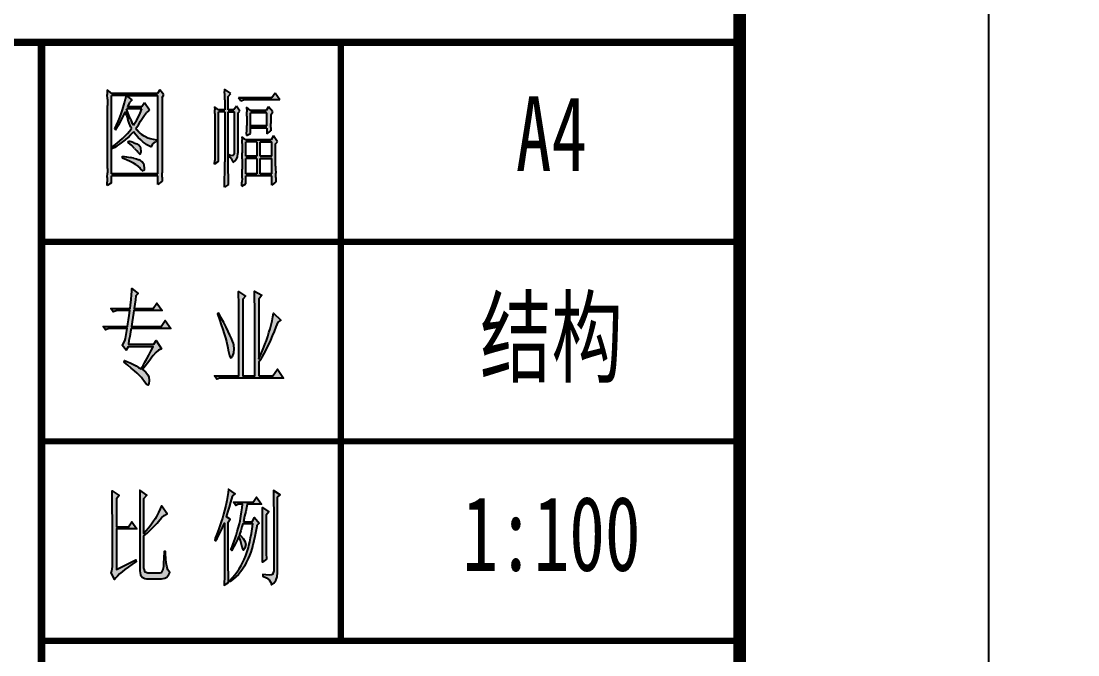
# Model space of a CAD drawing. Header units: inches. Extents: x 6 to 109360, y -14990 to 740552.
# Drawn here: x 23993 to 26113, y 28280 to 29551 of the extents above; entities that cross this region are included whole.
import ezdxf

# ---------------------------------------------------------------- set-up
doc = ezdxf.new("R2010")
doc.units = ezdxf.units.IN
doc.header["$MEASUREMENT"] = 0
doc.layers.add('1', color=7, linetype='Continuous')
doc.layers.add('GT_1', color=7, linetype='Continuous')
doc.styles.get("Standard").update_dxf_attribs({"font": 'txt', "bigfont": 'gbcbig.shx'})
doc.styles.add('宋体', font='', dxfattribs={"width": 0.7})
doc.styles.get('宋体').set_extended_font_data('SimSun')
doc.dimstyles.new('Standard-yuanban', dxfattribs={"dimtxt": 800, "dimasz": 0.18, "dimexe": 0.18, "dimexo": 0.0625, "dimgap": 0.09, "dimtad": 0, "dimtih": 1, "dimtoh": 1, "dimdec": 4, "dimlfac": 0.02, "dimzin": 0, "dimdsep": 46, "dimtxsty": 'Standard', "dimcen": 0.09, "dimadec": 0, "dimazin": 0, "dimtfac": 1, "dimtdec": 4, "dimtofl": 0, "dimtmove": 0, "dimatfit": 3, "dimfxl": 1, "dimtolj": 1, "dimtzin": 0, "dimarcsym": 0})

# ---------------------------------------------------------------- blocks, each defined once
blk = doc.blocks.new('图签')
at = {"layer": '1'}
h = blk.add_hatch(color=7, dxfattribs=at)
h.paths.add_polyline_path([(-23.168, 29.795), (-23.098, 29.895), (-23.261, 30.095), (-23.355, 29.945), (-25.184, 29.945), (-25.37, 30.095), (-25.365, 29.904), (-25.361, 29.723), (-25.359, 29.554), (-25.359, 29.462), (-25.359, 26.946), (-25.36, 26.765), (-25.362, 26.586), (-25.366, 26.409), (-25.37, 26.262), (-25.196, 26.362), (-25.196, 26.646), (-23.331, 26.646), (-23.331, 26.295), (-23.157, 26.429), (-23.162, 26.593), (-23.166, 26.768), (-23.168, 26.955), (-23.168, 27.029)])
h.paths.add_polyline_path([(-25.196, 29.862), (-24.613, 29.862), (-23.331, 29.862), (-23.331, 26.729), (-25.196, 26.729), (-25.196, 27.729)], flags=16)
h.paths.add_polyline_path([(-25.094, 27.867), (-24.972, 27.959), (-24.857, 28.052), (-24.749, 28.148), (-24.649, 28.245), (-24.556, 28.343), (-24.471, 28.444), (-24.391, 28.545), (-24.417, 28.6), (-24.484, 28.76), (-24.544, 28.918), (-24.594, 29.074), (-24.637, 29.229), (-24.652, 29.191), (-24.722, 29.037), (-24.794, 28.891), (-24.871, 28.752), (-24.95, 28.62), (-25.033, 28.495), (-25.068, 28.528), (-25.066, 28.531), (-24.995, 28.678), (-24.927, 28.829), (-24.864, 28.982), (-24.806, 29.137), (-24.753, 29.295), (-24.724, 29.385), (-24.667, 29.578), (-24.63, 29.737), (-24.615, 29.852), (-24.576, 29.852), (-24.369, 29.696), (-24.462, 29.595), (-24.486, 29.557), (-24.554, 29.412), (-23.973, 29.412), (-23.867, 29.579), (-23.669, 29.278), (-23.708, 29.26), (-23.809, 29.176), (-23.902, 29.045), (-23.954, 28.958), (-24.03, 28.835), (-24.118, 28.697), (-24.217, 28.545), (-24.173, 28.487), (-24.087, 28.391), (-23.99, 28.307), (-23.886, 28.238), (-23.773, 28.182), (-23.65, 28.14), (-23.519, 28.111), (-23.378, 28.096), (-23.378, 28.029), (-23.424, 28.01), (-23.536, 27.927), (-23.588, 27.812), (-23.692, 27.858), (-23.808, 27.923), (-23.918, 27.998), (-24.023, 28.085), (-24.124, 28.183), (-24.219, 28.291), (-24.31, 28.412), (-24.328, 28.392), (-24.426, 28.287), (-24.528, 28.188), (-24.632, 28.095), (-24.739, 28.008), (-24.85, 27.929), (-24.962, 27.856), (-25.078, 27.789), (-25.186, 27.734), (-25.186, 27.803)], flags=0)
h.paths.add_polyline_path([(-24.52, 27.979), (-24.508, 28.045), (-24.438, 28.025), (-24.295, 27.976), (-24.183, 27.928), (-24.1, 27.879), (-24.02, 27.774), (-24.007, 27.612), (-24.044, 27.505), (-24.123, 27.579), (-24.183, 27.655), (-24.271, 27.749), (-24.383, 27.858)], flags=0)
h.paths.add_polyline_path([(-24.753, 27.429), (-24.595, 27.408), (-24.442, 27.382), (-24.309, 27.355), (-24.197, 27.326), (-24.104, 27.295), (-24.03, 27.262), (-23.966, 27.21), (-23.887, 27.091), (-23.867, 26.946), (-23.874, 26.889), (-23.927, 26.834), (-24.03, 26.928), (-24.051, 26.953), (-24.119, 27.016), (-24.207, 27.082), (-24.314, 27.15), (-24.441, 27.219), (-24.587, 27.289), (-24.753, 27.362)], flags=0)
h.paths.add_polyline_path([(-24.31, 28.678), (-24.374, 28.784), (-24.439, 28.916), (-24.503, 29.074), (-24.568, 29.26), (-24.59, 29.329), (-23.973, 29.329), (-24.044, 29.161), (-24.117, 29.008), (-24.191, 28.869), (-24.266, 28.744)], flags=0)
h = blk.add_hatch(color=7, dxfattribs=at)
h.paths.add_polyline_path([(-20.511, 29.828), (-20.407, 29.945), (-20.663, 30.128), (-20.658, 30.023), (-20.654, 29.879), (-20.653, 29.696), (-20.651, 29.472), (-20.651, 29.295), (-20.907, 29.295), (-21.059, 29.412), (-21.055, 29.293), (-21.052, 29.149), (-21.05, 28.983), (-21.048, 28.792), (-21.047, 28.577), (-21.047, 28.362), (-21.047, 28.153), (-21.048, 27.955), (-21.049, 27.768), (-21.051, 27.589), (-21.053, 27.422), (-21.055, 27.264), (-21.059, 27.117), (-20.907, 27.229), (-20.907, 29.212), (-20.651, 29.212), (-20.651, 27.212), (-20.651, 27.07), (-20.653, 26.914), (-20.654, 26.741), (-20.657, 26.553), (-20.66, 26.351), (-20.663, 26.196), (-20.5, 26.295), (-20.504, 26.47), (-20.507, 26.647), (-20.509, 26.825), (-20.511, 27.004), (-20.511, 27.145), (-20.511, 29.212), (-20.266, 29.212), (-20.266, 27.545), (-20.313, 27.462), (-20.419, 27.479), (-20.488, 27.496), (-20.488, 27.429), (-20.377, 27.345), (-20.319, 27.213), (-20.313, 27.179), (-20.205, 27.272), (-20.143, 27.399), (-20.126, 27.558), (-20.126, 29.162), (-20.045, 29.246), (-20.185, 29.445), (-20.29, 29.295), (-20.511, 29.295)])
h.paths.add_polyline_path([(-18.635, 29.962), (-18.763, 29.779), (-20.103, 29.779), (-20.01, 29.645), (-19.894, 29.684), (-19.777, 29.696), (-18.449, 29.696)])
h.paths.add_polyline_path([(-19.614, 29.179), (-18.961, 29.179), (-18.961, 28.646), (-19.614, 28.646), (-19.614, 28.562), (-18.961, 28.562), (-18.961, 28.329), (-18.798, 28.445), (-18.803, 28.58), (-18.807, 28.747), (-18.809, 28.947), (-18.81, 29.096), (-18.728, 29.212), (-18.891, 29.412), (-18.984, 29.262), (-19.614, 29.262), (-19.777, 29.396), (-19.771, 29.214), (-19.767, 29.036), (-19.765, 28.862), (-19.765, 28.845), (-19.766, 28.671), (-19.769, 28.494), (-19.775, 28.314), (-19.777, 28.262), (-19.614, 28.345), (-19.614, 28.562), (-19.614, 28.646)])
h.paths.add_polyline_path([(-18.612, 27.928), (-18.542, 28.012), (-18.693, 28.246), (-18.786, 28.096), (-19.8, 28.096), (-19.963, 28.212), (-19.959, 28.092), (-19.956, 27.944), (-19.953, 27.767), (-19.953, 27.563), (-19.952, 27.329), (-19.952, 27.312), (-19.952, 27.104), (-19.953, 26.909), (-19.954, 26.725), (-19.957, 26.553), (-19.96, 26.391), (-19.963, 26.242), (-19.963, 26.229), (-19.8, 26.329), (-19.8, 26.646), (-18.763, 26.646), (-18.763, 26.279), (-18.6, 26.412), (-18.605, 26.58), (-18.609, 26.756), (-18.611, 26.939), (-18.612, 27.029)])
h.paths.add_polyline_path([(-19.8, 28.012), (-19.369, 28.012), (-19.369, 27.429), (-19.8, 27.429)], flags=16)
h.paths.add_polyline_path([(-19.8, 27.346), (-19.369, 27.346), (-19.369, 26.729), (-19.8, 26.729)], flags=16)
h.paths.add_polyline_path([(-19.229, 28.012), (-18.763, 28.012), (-18.763, 27.429), (-19.229, 27.429)], flags=16)
h.paths.add_polyline_path([(-19.229, 27.346), (-18.763, 27.346), (-18.763, 26.729), (-19.229, 26.729)], flags=16)
h = blk.add_hatch(color=7, dxfattribs=at)
h.paths.add_polyline_path([(-24.461, 20.203), (-24.427, 20.388), (-24.404, 20.526), (-22.815, 20.526), (-23.038, 20.839), (-23.204, 20.606), (-24.39, 20.606), (-24.366, 20.787), (-24.337, 20.962), (-24.314, 21.133), (-24.299, 21.242), (-23.166, 21.242), (-23.375, 21.541), (-23.526, 21.323), (-24.285, 21.323), (-24.261, 21.503), (-24.238, 21.678), (-24.214, 21.84), (-24.124, 21.925), (-24.38, 22.124), (-24.385, 22.015), (-24.394, 21.868), (-24.409, 21.683), (-24.432, 21.46), (-24.451, 21.323), (-25.22, 21.323), (-25.125, 21.19), (-25.011, 21.228), (-24.892, 21.242), (-24.461, 21.242), (-24.484, 21.052), (-24.513, 20.877), (-24.537, 20.711), (-24.556, 20.606), (-25.533, 20.606), (-25.438, 20.474), (-25.324, 20.511), (-25.205, 20.526), (-24.565, 20.526), (-24.603, 20.284), (-24.636, 20.118), (-24.66, 20.023), (-24.741, 19.885), (-24.764, 19.857), (-24.612, 19.658), (-24.532, 19.79), (-23.517, 19.79), (-23.612, 19.615), (-23.702, 19.449), (-23.782, 19.302), (-23.858, 19.169), (-23.925, 19.046), (-23.986, 18.941), (-24.005, 18.908), (-24.105, 18.965), (-24.209, 19.027), (-24.446, 19.141), (-24.579, 19.202), (-24.669, 19.24), (-24.693, 19.174), (-24.537, 19.051), (-24.399, 18.937), (-24.276, 18.832), (-24.167, 18.733), (-24.072, 18.638), (-23.996, 18.553), (-23.934, 18.477), (-23.901, 18.424), (-23.797, 18.273), (-23.721, 18.254), (-23.702, 18.292), (-23.683, 18.458), (-23.692, 18.576), (-23.735, 18.671), (-23.83, 18.78), (-23.948, 18.875), (-23.844, 19.008), (-23.749, 19.136), (-23.659, 19.255), (-23.578, 19.368), (-23.526, 19.439), (-23.422, 19.568), (-23.313, 19.653), (-23.208, 19.7), (-23.19, 19.705), (-23.398, 20.042), (-23.503, 19.89), (-24.518, 19.89), (-24.494, 20.037)])
h.paths.add_polyline_path([(-20.306, 19.928), (-20.339, 20.018), (-20.386, 20.127), (-20.443, 20.255), (-20.514, 20.407), (-20.595, 20.573), (-20.695, 20.763), (-20.804, 20.967), (-20.894, 21.142), (-20.941, 21.109), (-20.861, 20.886), (-20.794, 20.677), (-20.728, 20.488), (-20.676, 20.312), (-20.628, 20.151), (-20.586, 19.999), (-20.524, 19.753), (-20.51, 19.658), (-20.467, 19.444), (-20.42, 19.349), (-20.363, 19.378), (-20.344, 19.406), (-20.291, 19.549), (-20.272, 19.715), (-20.287, 19.857)], flags=17)
h.paths.add_polyline_path([(-19.286, 21.707), (-19.167, 21.858), (-19.461, 22.025), (-19.452, 21.811), (-19.452, 21.626), (-19.447, 21.47), (-19.447, 18.624), (-19.926, 18.624), (-19.926, 21.707), (-19.822, 21.825), (-20.102, 22.006), (-20.097, 21.816), (-20.092, 21.636), (-20.088, 21.47), (-20.088, 18.624), (-21.069, 18.624), (-20.974, 18.491), (-20.861, 18.529), (-20.742, 18.538), (-18.295, 18.538), (-18.537, 18.889), (-18.726, 18.624), (-19.286, 18.624), (-19.286, 19.174), (-19.224, 19.269), (-19.158, 19.378), (-19.091, 19.492), (-19.025, 19.62), (-18.959, 19.757), (-18.887, 19.904), (-18.816, 20.061), (-18.745, 20.227), (-18.674, 20.402), (-18.598, 20.592), (-18.527, 20.772), (-18.399, 20.858), (-18.703, 21.142), (-18.726, 20.986), (-18.755, 20.829), (-18.831, 20.516), (-18.878, 20.36), (-18.925, 20.198), (-18.978, 20.037), (-19.039, 19.876), (-19.106, 19.715), (-19.172, 19.549), (-19.286, 19.307)])
h = blk.add_hatch(color=7, dxfattribs=at)
h.paths.add_polyline_path([(-24.769, 10.764), (-24.655, 10.854), (-24.527, 10.954), (-24.38, 11.054), (-24.224, 11.163), (-24.205, 11.172), (-24.214, 11.243), (-24.997, 10.859), (-24.997, 12.491), (-24.181, 12.491), (-24.38, 12.775), (-24.518, 12.576), (-24.997, 12.576), (-24.997, 13.691), (-24.892, 13.824), (-25.172, 14.009), (-25.167, 13.881), (-25.167, 13.734), (-25.163, 13.572), (-25.163, 13.183), (-25.158, 12.956), (-25.158, 10.973), (-25.182, 10.793), (-25.205, 10.741), (-25.068, 10.456), (-25.016, 10.527), (-24.949, 10.598), (-24.869, 10.679)])
h.paths.add_polyline_path([(-22.891, 10.66), (-22.853, 10.741), (-22.933, 10.845), (-22.981, 10.992), (-23.005, 11.12), (-23.019, 11.291), (-23.028, 11.495), (-23.028, 11.575), (-23.085, 11.575), (-23.095, 11.319), (-23.104, 11.12), (-23.114, 10.964), (-23.133, 10.864), (-23.133, 10.859), (-23.204, 10.726), (-23.261, 10.707), (-23.74, 10.707), (-23.849, 10.75), (-23.887, 10.888), (-23.892, 10.907), (-23.892, 12.206), (-23.768, 12.315), (-23.654, 12.424), (-23.55, 12.524), (-23.455, 12.624), (-23.365, 12.723), (-23.308, 12.79), (-23.19, 12.927), (-23.08, 13.027), (-22.986, 13.079), (-22.957, 13.093), (-23.19, 13.406), (-23.237, 13.288), (-23.303, 13.145), (-23.389, 12.989), (-23.446, 12.889), (-23.531, 12.761), (-23.616, 12.638), (-23.711, 12.519), (-23.806, 12.405), (-23.892, 12.306), (-23.892, 13.71), (-23.773, 13.843), (-24.062, 14.042), (-24.062, 13.885), (-24.058, 13.719), (-24.053, 13.539), (-24.053, 10.807), (-24.034, 10.65), (-23.967, 10.546), (-23.863, 10.499), (-23.797, 10.489), (-23.19, 10.489), (-23.061, 10.513), (-22.981, 10.556)])
h.paths.add_polyline_path([(-20.51, 10.883), (-20.51, 12.756), (-20.429, 12.875), (-20.581, 12.975), (-20.552, 13.069), (-20.514, 13.198), (-20.467, 13.359), (-20.41, 13.558), (-20.339, 13.786), (-20.334, 13.809), (-20.239, 13.89), (-20.495, 14.075), (-20.514, 13.942), (-20.543, 13.79), (-20.571, 13.62), (-20.614, 13.43), (-20.661, 13.226), (-20.699, 13.074), (-20.747, 12.922), (-20.794, 12.766), (-20.846, 12.605), (-20.903, 12.443), (-20.965, 12.277), (-21.031, 12.111), (-21.055, 12.04), (-21.022, 12.007), (-20.96, 12.107), (-20.899, 12.225), (-20.823, 12.372), (-20.747, 12.538), (-20.661, 12.723), (-20.661, 10.731), (-20.666, 10.541), (-20.671, 10.323), (-20.671, 10.224), (-20.495, 10.342), (-20.505, 10.532), (-20.505, 10.712)])
h.paths.add_polyline_path([(-19.754, 13.473), (-19.182, 13.473), (-19.376, 13.757), (-19.518, 13.558), (-20.301, 13.558), (-20.206, 13.425), (-20.102, 13.473), (-19.936, 13.473), (-19.95, 13.335), (-19.974, 13.174), (-20.002, 12.998), (-20.04, 12.804), (-20.064, 12.69), (-20.149, 12.377), (-20.197, 12.216), (-20.254, 12.059), (-20.31, 11.893), (-20.372, 11.732), (-20.405, 11.656), (-20.367, 11.623), (-20.282, 11.775), (-20.211, 11.922), (-20.14, 12.064), (-20.088, 12.192), (-20.021, 12.021), (-19.974, 11.865), (-19.95, 11.756), (-19.903, 11.637), (-19.846, 11.708), (-19.808, 11.865), (-19.846, 11.993), (-19.917, 12.102), (-20.021, 12.216), (-20.064, 12.258), (-20.012, 12.405), (-19.964, 12.567), (-19.926, 12.69), (-19.528, 12.69), (-19.556, 12.491), (-19.585, 12.306), (-19.618, 12.13), (-19.651, 11.969), (-19.684, 11.817), (-19.703, 11.741), (-19.755, 11.575), (-19.812, 11.414), (-19.879, 11.262), (-19.945, 11.12), (-19.997, 11.025), (-20.069, 10.892), (-20.154, 10.769), (-20.244, 10.65), (-20.339, 10.537), (-20.453, 10.423), (-20.429, 10.375), (-20.31, 10.465), (-20.206, 10.56), (-20.106, 10.665), (-20.016, 10.764), (-20.007, 10.774), (-19.936, 10.873), (-19.865, 10.992), (-19.789, 11.134), (-19.708, 11.305), (-19.656, 11.424), (-19.608, 11.552), (-19.566, 11.689), (-19.523, 11.841), (-19.48, 12.007), (-19.442, 12.187), (-19.409, 12.377), (-19.371, 12.581), (-19.367, 12.624), (-19.272, 12.723), (-19.461, 12.941), (-19.552, 12.775), (-19.903, 12.775), (-19.855, 12.994), (-19.812, 13.179), (-19.779, 13.335)])
h.paths.add_polyline_path([(-18.992, 13.041), (-18.887, 13.174), (-19.144, 13.34), (-19.139, 13.174), (-19.134, 12.998), (-19.134, 11.628), (-19.139, 11.428), (-19.144, 11.191), (-19.144, 11.158), (-18.982, 11.277), (-18.987, 11.518), (-18.992, 11.718)])
h.paths.add_polyline_path([(-18.537, 13.757), (-18.432, 13.857), (-18.703, 14.023), (-18.698, 13.809), (-18.693, 13.62), (-18.693, 13.449), (-18.688, 13.302), (-18.688, 10.807), (-18.731, 10.66), (-18.783, 10.641), (-18.873, 10.636), (-19.001, 10.646), (-19.12, 10.66), (-19.12, 10.589), (-18.978, 10.527), (-18.869, 10.442), (-18.807, 10.337), (-18.783, 10.243), (-18.679, 10.314), (-18.598, 10.418), (-18.555, 10.56), (-18.537, 10.736)])
at = {"color": 7}
for p, q in [((-25.184, 29.945), (-25.37, 30.095)), ((-25.37, 30.095), (-25.365, 29.904)), ((-23.261, 30.095), (-23.355, 29.945)), ((-23.098, 29.895), (-23.261, 30.095)), ((-20.407, 29.945), (-20.663, 30.128)), ((-20.663, 30.128), (-20.658, 30.023)), ((-25.361, 29.723), (-25.365, 29.904)), ((-25.361, 29.723), (-25.359, 29.554)), ((-25.196, 27.729), (-25.196, 29.862)), ((-24.613, 29.862), (-25.196, 29.862)), ((-23.355, 29.945), (-25.184, 29.945)), ((-23.355, 29.945), (-25.184, 29.945)), ((-25.184, 29.945), (-23.355, 29.945)), ((-25.184, 29.945), (-25.184, 29.945)), ((-24.667, 29.578), (-24.63, 29.737)), ((-24.615, 29.852), (-24.63, 29.737)), ((-24.615, 29.852), (-24.576, 29.852)), ((-24.613, 29.862), (-23.331, 29.862)), ((-24.369, 29.696), (-24.576, 29.852)), ((-24.369, 29.696), (-24.462, 29.595)), ((-23.331, 26.729), (-23.331, 29.862)), ((-23.168, 29.795), (-23.098, 29.895)), ((-23.168, 29.795), (-23.168, 27.029)), ((-20.654, 29.879), (-20.658, 30.023)), ((-20.653, 29.696), (-20.654, 29.879)), ((-20.653, 29.696), (-20.651, 29.472)), ((-20.511, 29.828), (-20.407, 29.945)), ((-20.511, 29.295), (-20.511, 29.828)), ((-20.01, 29.645), (-20.103, 29.779)), ((-18.763, 29.779), (-20.103, 29.779)), ((-18.763, 29.779), (-20.103, 29.779)), ((-20.103, 29.779), (-18.763, 29.779)), ((-20.103, 29.779), (-20.103, 29.779)), ((-19.894, 29.684), (-20.01, 29.645)), ((-19.777, 29.696), (-19.894, 29.684)), ((-18.449, 29.696), (-19.777, 29.696)), ((-18.635, 29.962), (-18.763, 29.779)), ((-18.449, 29.696), (-18.635, 29.962)), ((-25.359, 29.554), (-25.359, 29.462)), ((-25.359, 26.946), (-25.359, 29.462)), ((-24.806, 29.137), (-24.753, 29.295)), ((-24.753, 29.295), (-24.724, 29.385)), ((-24.724, 29.385), (-24.667, 29.578)), ((-23.973, 29.329), (-24.59, 29.329)), ((-24.568, 29.26), (-24.59, 29.329)), ((-24.503, 29.074), (-24.568, 29.26)), ((-24.486, 29.557), (-24.554, 29.412)), ((-23.973, 29.412), (-24.554, 29.412)), ((-23.973, 29.412), (-24.554, 29.412)), ((-24.554, 29.412), (-23.973, 29.412)), ((-24.554, 29.412), (-24.554, 29.412)), ((-24.486, 29.557), (-24.462, 29.595)), ((-24.044, 29.161), (-23.973, 29.329)), ((-23.867, 29.579), (-23.973, 29.412)), ((-23.669, 29.278), (-23.867, 29.579)), ((-23.708, 29.26), (-23.809, 29.176)), ((-23.669, 29.278), (-23.708, 29.26)), ((-21.059, 29.412), (-21.055, 29.293)), ((-20.907, 29.295), (-21.059, 29.412)), ((-21.052, 29.149), (-21.055, 29.293)), ((-20.651, 29.295), (-20.907, 29.295)), ((-20.651, 29.295), (-20.907, 29.295)), ((-20.907, 29.295), (-20.651, 29.295)), ((-20.907, 29.295), (-20.907, 29.295)), ((-20.651, 29.472), (-20.651, 29.295)), ((-20.511, 29.295), (-20.29, 29.295)), ((-20.29, 29.295), (-20.511, 29.295)), ((-20.29, 29.295), (-20.511, 29.295)), ((-20.185, 29.445), (-20.29, 29.295)), ((-20.045, 29.246), (-20.185, 29.445)), ((-19.777, 29.396), (-19.771, 29.214)), ((-19.614, 29.262), (-19.777, 29.396)), ((-18.984, 29.262), (-19.614, 29.262)), ((-18.984, 29.262), (-19.614, 29.262)), ((-19.614, 29.262), (-18.984, 29.262)), ((-19.614, 29.262), (-19.614, 29.262)), ((-18.891, 29.412), (-18.984, 29.262)), ((-18.728, 29.212), (-18.891, 29.412)), ((-24.995, 28.678), (-24.927, 28.829)), ((-24.927, 28.829), (-24.864, 28.982)), ((-24.871, 28.752), (-24.794, 28.891)), ((-24.864, 28.982), (-24.806, 29.137)), ((-24.794, 28.891), (-24.722, 29.037)), ((-24.722, 29.037), (-24.652, 29.191)), ((-24.637, 29.229), (-24.652, 29.191)), ((-24.594, 29.074), (-24.637, 29.229)), ((-24.594, 29.074), (-24.544, 28.918)), ((-24.484, 28.76), (-24.544, 28.918)), ((-24.439, 28.916), (-24.503, 29.074)), ((-24.439, 28.916), (-24.374, 28.784)), ((-24.266, 28.744), (-24.191, 28.869)), ((-24.191, 28.869), (-24.117, 29.008)), ((-24.118, 28.697), (-24.03, 28.835)), ((-24.117, 29.008), (-24.044, 29.161)), ((-24.03, 28.835), (-23.954, 28.958)), ((-23.954, 28.958), (-23.902, 29.045)), ((-23.902, 29.045), (-23.809, 29.176)), ((-21.052, 29.149), (-21.05, 28.983)), ((-21.05, 28.983), (-21.048, 28.792)), ((-20.651, 29.212), (-20.907, 29.212)), ((-20.907, 27.229), (-20.907, 29.212)), ((-20.651, 29.212), (-20.651, 27.212)), ((-20.511, 27.145), (-20.511, 29.212)), ((-20.511, 29.212), (-20.266, 29.212)), ((-20.266, 27.545), (-20.266, 29.212)), ((-20.126, 29.162), (-20.045, 29.246)), ((-20.126, 29.162), (-20.126, 27.562)), ((-19.767, 29.036), (-19.771, 29.214)), ((-19.767, 29.036), (-19.765, 28.862)), ((-19.765, 28.845), (-19.766, 28.671)), ((-19.765, 28.862), (-19.765, 28.845)), ((-18.961, 29.179), (-19.614, 29.179)), ((-19.614, 28.646), (-19.614, 29.179)), ((-18.961, 28.646), (-18.961, 29.179)), ((-18.81, 29.096), (-18.728, 29.212)), ((-18.81, 29.096), (-18.809, 28.947)), ((-18.809, 28.947), (-18.807, 28.747)), ((-25.066, 28.531), (-25.068, 28.528)), ((-25.068, 28.528), (-25.033, 28.495)), ((-25.066, 28.531), (-24.995, 28.678)), ((-25.033, 28.495), (-24.95, 28.62)), ((-24.95, 28.62), (-24.871, 28.752)), ((-24.556, 28.343), (-24.471, 28.444)), ((-24.417, 28.6), (-24.484, 28.76)), ((-24.471, 28.444), (-24.391, 28.545)), ((-24.417, 28.6), (-24.391, 28.545)), ((-24.31, 28.678), (-24.374, 28.784)), ((-24.31, 28.412), (-24.328, 28.392)), ((-24.31, 28.678), (-24.266, 28.744)), ((-24.219, 28.291), (-24.31, 28.412)), ((-24.217, 28.545), (-24.118, 28.697)), ((-24.217, 28.545), (-24.173, 28.487)), ((-24.087, 28.391), (-24.173, 28.487)), ((-21.048, 28.792), (-21.047, 28.577)), ((-21.047, 28.577), (-21.047, 28.362)), ((-19.775, 28.314), (-19.769, 28.494)), ((-19.769, 28.494), (-19.766, 28.671)), ((-19.614, 28.646), (-19.614, 28.562)), ((-19.614, 28.562), (-19.614, 28.646)), ((-18.961, 28.646), (-19.614, 28.646)), ((-18.961, 28.646), (-19.614, 28.646)), ((-19.614, 28.646), (-18.961, 28.646)), ((-19.614, 28.646), (-19.614, 28.646)), ((-18.961, 28.562), (-19.614, 28.562)), ((-19.614, 28.345), (-19.614, 28.562)), ((-18.961, 28.562), (-18.961, 28.329)), ((-18.961, 28.329), (-18.798, 28.445)), ((-18.803, 28.58), (-18.807, 28.747)), ((-18.803, 28.58), (-18.798, 28.445)), ((-24.972, 27.959), (-24.857, 28.052)), ((-24.857, 28.052), (-24.749, 28.148)), ((-24.85, 27.929), (-24.739, 28.008)), ((-24.749, 28.148), (-24.649, 28.245)), ((-24.739, 28.008), (-24.632, 28.095)), ((-24.649, 28.245), (-24.556, 28.343)), ((-24.632, 28.095), (-24.528, 28.188)), ((-24.528, 28.188), (-24.426, 28.287)), ((-24.52, 27.979), (-24.508, 28.045)), ((-24.383, 27.858), (-24.52, 27.979)), ((-24.508, 28.045), (-24.438, 28.025)), ((-24.295, 27.976), (-24.438, 28.025)), ((-24.426, 28.287), (-24.328, 28.392)), ((-24.295, 27.976), (-24.183, 27.928)), ((-24.124, 28.183), (-24.219, 28.291)), ((-24.023, 28.085), (-24.124, 28.183)), ((-24.087, 28.391), (-23.99, 28.307)), ((-23.918, 27.998), (-24.023, 28.085)), ((-23.886, 28.238), (-23.99, 28.307)), ((-23.808, 27.923), (-23.918, 27.998)), ((-23.773, 28.182), (-23.886, 28.238)), ((-23.773, 28.182), (-23.65, 28.14)), ((-23.65, 28.14), (-23.519, 28.111)), ((-23.536, 27.927), (-23.424, 28.01)), ((-23.519, 28.111), (-23.378, 28.096)), ((-23.378, 28.029), (-23.424, 28.01)), ((-23.378, 28.029), (-23.378, 28.096)), ((-21.047, 28.153), (-21.048, 27.955)), ((-21.047, 28.362), (-21.047, 28.153)), ((-19.963, 28.212), (-19.959, 28.092)), ((-19.8, 28.096), (-19.963, 28.212)), ((-19.956, 27.944), (-19.959, 28.092)), ((-18.786, 28.096), (-19.8, 28.096)), ((-18.786, 28.096), (-19.8, 28.096)), ((-19.8, 28.096), (-18.786, 28.096)), ((-19.8, 28.096), (-19.8, 28.096)), ((-19.369, 28.012), (-19.8, 28.012)), ((-19.8, 27.429), (-19.8, 28.012)), ((-19.777, 28.262), (-19.614, 28.345)), ((-19.775, 28.314), (-19.777, 28.262)), ((-19.369, 28.012), (-19.369, 27.429)), ((-19.229, 28.012), (-18.763, 28.012)), ((-19.229, 27.429), (-19.229, 28.012)), ((-18.693, 28.246), (-18.786, 28.096)), ((-18.763, 27.429), (-18.763, 28.012)), ((-18.542, 28.012), (-18.693, 28.246)), ((-18.612, 27.928), (-18.542, 28.012)), ((-25.196, 26.729), (-25.196, 27.729)), ((-25.186, 27.803), (-25.094, 27.867)), ((-25.186, 27.734), (-25.186, 27.803)), ((-25.078, 27.789), (-25.186, 27.734)), ((-25.094, 27.867), (-24.972, 27.959)), ((-25.078, 27.789), (-24.962, 27.856)), ((-24.962, 27.856), (-24.85, 27.929)), ((-24.271, 27.749), (-24.383, 27.858)), ((-24.271, 27.749), (-24.183, 27.655)), ((-24.183, 27.928), (-24.1, 27.879)), ((-24.123, 27.579), (-24.183, 27.655)), ((-24.123, 27.579), (-24.044, 27.505)), ((-24.02, 27.774), (-24.1, 27.879)), ((-24.044, 27.505), (-24.007, 27.612)), ((-24.007, 27.612), (-24.02, 27.774)), ((-23.808, 27.923), (-23.692, 27.858)), ((-23.692, 27.858), (-23.588, 27.812)), ((-23.588, 27.812), (-23.536, 27.927)), ((-21.051, 27.589), (-21.053, 27.422)), ((-21.049, 27.768), (-21.051, 27.589)), ((-21.048, 27.955), (-21.049, 27.768)), ((-20.143, 27.399), (-20.126, 27.558)), ((-20.126, 27.562), (-20.126, 27.558)), ((-19.956, 27.944), (-19.953, 27.767)), ((-19.953, 27.767), (-19.953, 27.563)), ((-19.952, 27.329), (-19.953, 27.563)), ((-18.612, 27.029), (-18.612, 27.928)), ((-24.753, 27.362), (-24.753, 27.429)), ((-24.753, 27.429), (-24.595, 27.408)), ((-24.587, 27.289), (-24.753, 27.362)), ((-24.595, 27.408), (-24.442, 27.382)), ((-24.441, 27.219), (-24.587, 27.289)), ((-24.309, 27.355), (-24.442, 27.382)), ((-24.314, 27.15), (-24.441, 27.219)), ((-24.207, 27.082), (-24.314, 27.15)), ((-24.309, 27.355), (-24.197, 27.326)), ((-24.197, 27.326), (-24.104, 27.295)), ((-24.03, 27.262), (-24.104, 27.295)), ((-23.966, 27.21), (-24.03, 27.262)), ((-23.887, 27.091), (-23.966, 27.21)), ((-21.059, 27.117), (-21.055, 27.264)), ((-20.907, 27.229), (-21.059, 27.117)), ((-21.059, 27.112), (-20.907, 27.229)), ((-20.907, 27.229), (-21.059, 27.117)), ((-21.053, 27.422), (-21.055, 27.264)), ((-20.651, 27.07), (-20.651, 27.212)), ((-20.511, 27.004), (-20.511, 27.145)), ((-20.488, 27.429), (-20.488, 27.496)), ((-20.488, 27.496), (-20.419, 27.479)), ((-20.377, 27.345), (-20.488, 27.429)), ((-20.419, 27.479), (-20.313, 27.462)), ((-20.319, 27.213), (-20.377, 27.345)), ((-20.319, 27.213), (-20.313, 27.179)), ((-20.266, 27.545), (-20.313, 27.462)), ((-20.313, 27.179), (-20.205, 27.272)), ((-20.205, 27.272), (-20.143, 27.399)), ((-19.952, 27.329), (-19.952, 27.312)), ((-19.952, 27.312), (-19.952, 27.104)), ((-19.369, 27.429), (-19.8, 27.429)), ((-19.369, 27.429), (-19.8, 27.429)), ((-19.8, 27.429), (-19.369, 27.429)), ((-19.8, 27.429), (-19.8, 27.429)), ((-19.8, 26.729), (-19.8, 27.346)), ((-19.369, 27.346), (-19.8, 27.346)), ((-19.369, 27.346), (-19.369, 26.729)), ((-19.229, 27.429), (-18.763, 27.429)), ((-18.763, 27.429), (-19.229, 27.429)), ((-18.763, 27.429), (-19.229, 27.429)), ((-19.229, 26.729), (-19.229, 27.346)), ((-19.229, 27.346), (-18.763, 27.346)), ((-18.763, 26.729), (-18.763, 27.346)), ((-25.362, 26.586), (-25.36, 26.765)), ((-25.359, 26.946), (-25.36, 26.765)), ((-23.331, 26.729), (-25.196, 26.729)), ((-23.331, 26.729), (-25.196, 26.729)), ((-25.196, 26.729), (-23.331, 26.729)), ((-25.196, 26.729), (-25.196, 26.729)), ((-24.207, 27.082), (-24.119, 27.016)), ((-24.119, 27.016), (-24.051, 26.953)), ((-24.03, 26.928), (-24.051, 26.953)), ((-23.927, 26.834), (-24.03, 26.928)), ((-23.874, 26.889), (-23.927, 26.834)), ((-23.867, 26.946), (-23.887, 27.091)), ((-23.874, 26.889), (-23.867, 26.946)), ((-23.168, 27.029), (-23.168, 26.955)), ((-23.168, 26.955), (-23.166, 26.768)), ((-23.162, 26.593), (-23.166, 26.768)), ((-21.059, 27.117), (-21.059, 27.112)), ((-20.657, 26.553), (-20.654, 26.741)), ((-20.654, 26.741), (-20.653, 26.914)), ((-20.653, 26.914), (-20.651, 27.07)), ((-20.509, 26.825), (-20.511, 27.004)), ((-20.507, 26.647), (-20.509, 26.825)), ((-19.957, 26.553), (-19.954, 26.725)), ((-19.954, 26.725), (-19.953, 26.909)), ((-19.952, 27.104), (-19.953, 26.909)), ((-19.369, 26.729), (-19.8, 26.729)), ((-19.369, 26.729), (-19.8, 26.729)), ((-19.8, 26.729), (-19.369, 26.729)), ((-19.8, 26.729), (-19.8, 26.729)), ((-19.229, 26.729), (-18.763, 26.729)), ((-18.763, 26.729), (-19.229, 26.729)), ((-18.763, 26.729), (-19.229, 26.729)), ((-18.612, 27.029), (-18.611, 26.939)), ((-18.611, 26.939), (-18.609, 26.756)), ((-18.605, 26.58), (-18.609, 26.756)), ((-25.37, 26.262), (-25.366, 26.409)), ((-25.196, 26.362), (-25.37, 26.262)), ((-25.362, 26.586), (-25.366, 26.409)), ((-23.331, 26.646), (-25.196, 26.646)), ((-25.196, 26.362), (-25.196, 26.646)), ((-23.331, 26.295), (-23.331, 26.646)), ((-23.157, 26.429), (-23.331, 26.295)), ((-23.162, 26.593), (-23.157, 26.429)), ((-20.663, 26.196), (-20.66, 26.351)), ((-20.5, 26.295), (-20.663, 26.196)), ((-20.66, 26.351), (-20.657, 26.553)), ((-20.504, 26.47), (-20.507, 26.647)), ((-20.5, 26.295), (-20.504, 26.47)), ((-19.963, 26.242), (-19.96, 26.391)), ((-19.963, 26.229), (-19.8, 26.329)), ((-19.957, 26.553), (-19.96, 26.391)), ((-18.763, 26.646), (-19.8, 26.646)), ((-19.8, 26.329), (-19.8, 26.646)), ((-18.763, 26.279), (-18.763, 26.646)), ((-18.6, 26.412), (-18.763, 26.279)), ((-18.605, 26.58), (-18.6, 26.412)), ((-19.963, 26.242), (-19.963, 26.229))]:
    blk.add_line(p, q, dxfattribs=at)
at = {"layer": '1', "color": 7, "const_width": 0.5}
for points in [[(-180, 0), (0, 0), (0, 131.762), (-180, 131.762)], [(-180, 58), (0, 58), (0, 0), (-180, 0)]]:
    blk.add_lwpolyline(points, close=True, dxfattribs=at)
at = {"layer": '1', "color": 7}
for points, const_width in [([(-118, 32), (0, 32)], 0.3), ([(-28, 32), (-28, 0)], 0.3), ([(-16, 32), (-16, 8)], 0.25), ([(0, 24), (-28, 24)], 0.25), ([(0, 16), (-28, 16)], 0.25), ([(0, 8), (-28, 8)], 0.25)]:
    blk.add_lwpolyline(points, dxfattribs=dict(at, const_width=const_width))
for points in [[(-23.692, 18.576), (-23.683, 18.458), (-23.702, 18.292), (-23.721, 18.254), (-23.797, 18.273), (-23.901, 18.424), (-23.934, 18.477), (-23.996, 18.553), (-24.072, 18.638), (-24.167, 18.733), (-24.276, 18.832), (-24.399, 18.937), (-24.537, 19.051), (-24.693, 19.174), (-24.669, 19.24), (-24.579, 19.202), (-24.446, 19.141), (-24.209, 19.027), (-24.105, 18.965), (-24.005, 18.908), (-23.986, 18.941), (-23.925, 19.046), (-23.858, 19.169), (-23.782, 19.302), (-23.702, 19.449), (-23.612, 19.615), (-23.517, 19.79), (-24.532, 19.79), (-24.612, 19.658), (-24.764, 19.857), (-24.741, 19.885), (-24.66, 20.023), (-24.636, 20.118), (-24.603, 20.284), (-24.565, 20.526), (-25.205, 20.526), (-25.324, 20.511), (-25.438, 20.474), (-25.533, 20.606), (-24.556, 20.606), (-24.537, 20.711), (-24.513, 20.877), (-24.484, 21.052), (-24.461, 21.242), (-24.892, 21.242), (-25.011, 21.228), (-25.125, 21.19), (-25.22, 21.323), (-24.451, 21.323), (-24.432, 21.46), (-24.409, 21.683), (-24.394, 21.868), (-24.385, 22.015), (-24.38, 22.124), (-24.124, 21.925), (-24.214, 21.84), (-24.238, 21.678), (-24.261, 21.503), (-24.285, 21.323), (-23.526, 21.323), (-23.375, 21.541), (-23.166, 21.242), (-24.299, 21.242), (-24.314, 21.133), (-24.337, 20.962), (-24.366, 20.787), (-24.39, 20.606), (-23.204, 20.606), (-23.038, 20.839), (-22.815, 20.526), (-24.404, 20.526), (-24.427, 20.388), (-24.461, 20.203), (-24.494, 20.037), (-24.518, 19.89), (-23.503, 19.89), (-23.398, 20.042), (-23.19, 19.705), (-23.208, 19.7), (-23.313, 19.653), (-23.422, 19.568), (-23.526, 19.439), (-23.578, 19.368), (-23.659, 19.255), (-23.749, 19.136), (-23.844, 19.008), (-23.948, 18.875), (-23.83, 18.78), (-23.735, 18.671)], [(-19.286, 18.624), (-18.726, 18.624), (-18.537, 18.889), (-18.295, 18.538), (-20.742, 18.538), (-20.861, 18.529), (-20.974, 18.491), (-21.069, 18.624), (-20.088, 18.624), (-20.088, 21.47), (-20.092, 21.636), (-20.097, 21.816), (-20.102, 22.006), (-19.822, 21.825), (-19.926, 21.707), (-19.926, 18.624), (-19.447, 18.624), (-19.447, 21.47), (-19.452, 21.626), (-19.452, 21.811), (-19.461, 22.025), (-19.167, 21.858), (-19.286, 21.707), (-19.286, 19.307), (-19.172, 19.549), (-19.106, 19.715), (-19.039, 19.876), (-18.978, 20.037), (-18.925, 20.198), (-18.878, 20.36), (-18.831, 20.516), (-18.755, 20.829), (-18.726, 20.986), (-18.703, 21.142), (-18.399, 20.858), (-18.527, 20.772), (-18.598, 20.592), (-18.674, 20.402), (-18.745, 20.227), (-18.816, 20.061), (-18.887, 19.904), (-18.959, 19.757), (-19.025, 19.62), (-19.091, 19.492), (-19.158, 19.378), (-19.224, 19.269), (-19.286, 19.174)], [(-20.344, 19.406), (-20.291, 19.549), (-20.272, 19.715), (-20.287, 19.857), (-20.306, 19.928), (-20.339, 20.018), (-20.386, 20.127), (-20.443, 20.255), (-20.514, 20.407), (-20.595, 20.573), (-20.695, 20.763), (-20.804, 20.967), (-20.894, 21.142), (-20.941, 21.109), (-20.861, 20.886), (-20.794, 20.677), (-20.728, 20.488), (-20.676, 20.312), (-20.628, 20.151), (-20.586, 19.999), (-20.524, 19.753), (-20.51, 19.658), (-20.467, 19.444), (-20.42, 19.349), (-20.363, 19.378)], [(-24.38, 11.054), (-24.527, 10.954), (-24.655, 10.854), (-24.769, 10.764), (-24.869, 10.679), (-24.949, 10.598), (-25.016, 10.527), (-25.068, 10.456), (-25.205, 10.741), (-25.182, 10.793), (-25.158, 10.973), (-25.158, 12.956), (-25.163, 13.183), (-25.163, 13.572), (-25.167, 13.734), (-25.167, 13.881), (-25.172, 14.009), (-24.892, 13.824), (-24.997, 13.691), (-24.997, 12.576), (-24.518, 12.576), (-24.38, 12.775), (-24.181, 12.491), (-24.997, 12.491), (-24.997, 10.859), (-24.214, 11.243), (-24.205, 11.172), (-24.224, 11.163)], [(-23.74, 10.707), (-23.849, 10.75), (-23.887, 10.888), (-23.892, 10.907), (-23.892, 12.206), (-23.768, 12.315), (-23.654, 12.424), (-23.55, 12.524), (-23.455, 12.624), (-23.365, 12.723), (-23.308, 12.79), (-23.19, 12.927), (-23.08, 13.027), (-22.986, 13.079), (-22.957, 13.093), (-23.19, 13.406), (-23.237, 13.288), (-23.303, 13.145), (-23.389, 12.989), (-23.446, 12.889), (-23.531, 12.761), (-23.616, 12.638), (-23.711, 12.519), (-23.806, 12.405), (-23.892, 12.306), (-23.892, 13.71), (-23.773, 13.843), (-24.062, 14.042), (-24.062, 13.885), (-24.058, 13.719), (-24.053, 13.539), (-24.053, 10.807), (-24.034, 10.65), (-23.967, 10.546), (-23.863, 10.499), (-23.797, 10.489), (-23.19, 10.489), (-23.061, 10.513), (-22.981, 10.556), (-22.891, 10.66), (-22.853, 10.741), (-22.933, 10.845), (-22.981, 10.992), (-23.005, 11.12), (-23.019, 11.291), (-23.028, 11.495), (-23.028, 11.575), (-23.085, 11.575), (-23.095, 11.319), (-23.104, 11.12), (-23.114, 10.964), (-23.133, 10.864), (-23.133, 10.859), (-23.204, 10.726), (-23.261, 10.707)], [(-20.823, 12.372), (-20.747, 12.538), (-20.661, 12.723), (-20.661, 10.731), (-20.666, 10.541), (-20.671, 10.323), (-20.671, 10.224), (-20.495, 10.342), (-20.505, 10.532), (-20.505, 10.712), (-20.51, 10.883), (-20.51, 12.756), (-20.429, 12.875), (-20.581, 12.975), (-20.552, 13.069), (-20.514, 13.198), (-20.467, 13.359), (-20.41, 13.558), (-20.339, 13.786), (-20.334, 13.809), (-20.239, 13.89), (-20.495, 14.075), (-20.514, 13.942), (-20.543, 13.79), (-20.571, 13.62), (-20.614, 13.43), (-20.661, 13.226), (-20.699, 13.074), (-20.747, 12.922), (-20.794, 12.766), (-20.846, 12.605), (-20.903, 12.443), (-20.965, 12.277), (-21.031, 12.111), (-21.055, 12.04), (-21.022, 12.007), (-20.96, 12.107), (-20.899, 12.225)], [(-18.873, 10.636), (-19.001, 10.646), (-19.12, 10.66), (-19.12, 10.589), (-18.978, 10.527), (-18.869, 10.442), (-18.807, 10.337), (-18.783, 10.243), (-18.679, 10.314), (-18.598, 10.418), (-18.555, 10.56), (-18.537, 10.736), (-18.537, 13.757), (-18.432, 13.857), (-18.703, 14.023), (-18.698, 13.809), (-18.693, 13.62), (-18.693, 13.449), (-18.688, 13.302), (-18.688, 10.807), (-18.731, 10.66), (-18.783, 10.641)], [(-19.903, 12.775), (-19.552, 12.775), (-19.461, 12.941), (-19.272, 12.723), (-19.367, 12.624), (-19.371, 12.581), (-19.409, 12.377), (-19.442, 12.187), (-19.48, 12.007), (-19.523, 11.841), (-19.566, 11.689), (-19.608, 11.552), (-19.656, 11.424), (-19.708, 11.305), (-19.789, 11.134), (-19.865, 10.992), (-19.936, 10.873), (-20.007, 10.774), (-20.016, 10.764), (-20.106, 10.665), (-20.206, 10.56), (-20.31, 10.465), (-20.429, 10.375), (-20.453, 10.423), (-20.339, 10.537), (-20.244, 10.65), (-20.154, 10.769), (-20.069, 10.892), (-19.997, 11.025), (-19.945, 11.12), (-19.879, 11.262), (-19.812, 11.414), (-19.755, 11.575), (-19.703, 11.741), (-19.684, 11.817), (-19.651, 11.969), (-19.618, 12.13), (-19.585, 12.306), (-19.556, 12.491), (-19.528, 12.69), (-19.926, 12.69), (-19.964, 12.567), (-20.012, 12.405), (-20.064, 12.258), (-20.021, 12.216), (-19.917, 12.102), (-19.846, 11.993), (-19.808, 11.865), (-19.846, 11.708), (-19.903, 11.637), (-19.95, 11.756), (-19.974, 11.865), (-20.021, 12.021), (-20.088, 12.192), (-20.14, 12.064), (-20.211, 11.922), (-20.282, 11.775), (-20.367, 11.623), (-20.405, 11.656), (-20.372, 11.732), (-20.31, 11.893), (-20.254, 12.059), (-20.197, 12.216), (-20.149, 12.377), (-20.064, 12.69), (-20.04, 12.804), (-20.002, 12.998), (-19.974, 13.174), (-19.95, 13.335), (-19.936, 13.473), (-20.102, 13.473), (-20.206, 13.425), (-20.301, 13.558), (-19.518, 13.558), (-19.376, 13.757), (-19.182, 13.473), (-19.751, 13.473), (-19.755, 13.463), (-19.779, 13.335), (-19.812, 13.179), (-19.855, 12.994)], [(-19.134, 11.628), (-19.134, 12.998), (-19.139, 13.174), (-19.144, 13.34), (-18.887, 13.174), (-18.992, 13.041), (-18.992, 11.718), (-18.987, 11.518), (-18.982, 11.277), (-19.144, 11.158), (-19.144, 11.191), (-19.139, 11.428)]]:
    blk.add_lwpolyline(points, close=True, dxfattribs=at)
blk = doc.blocks.new('*U126')
blk.add_blockref('图签', (0, 0))
blk = doc.blocks.new('*D99')
at = {"color": 0, "lineweight": -2, "transparency": 16777216}
for p, q in [((25934.5, 57108.6), (38691.2, 57108.6)), ((38691, 57108.4), (38691, 42658.7)), ((38691, 27408.7), (38691, 41858.5)), ((25934.5, 27408.6), (38691.2, 27408.6))]:
    blk.add_line(p, q, dxfattribs=at)
at = {"color": 0, "transparency": 16777216}
for points in [[(38690.9, 57108.4), (38691, 57108.4), (38691, 57108.6)], [(38690.9, 27408.7), (38691, 27408.7), (38691, 27408.6)]]:
    blk.add_solid(points, dxfattribs=at)
at = {"layer": 'Defpoints', "color": 0, "transparency": 16777216}
for p in [(25934.4, 57108.6), (38691, 57108.6), (25934.4, 27408.6)]:
    blk.add_point(p, dxfattribs=at)
at = {"color": 0, "transparency": 16777216, "insert": (38691, 42258.6), "char_height": 800, "attachment_point": 5}
blk.add_mtext('\\A1;594.0000', dxfattribs=at)

msp = doc.modelspace()

# ---------------------------------------------------------------- linework, layer by layer
msp.add_lwpolyline([(19534.44132, 29508.56658), (24034.44132, 29508.56658), (24034.44132, 27908.56658), (19534.44132, 27908.56658)], close=True)
at = {"layer": 'GT_1'}
msp.add_line((25934.44132, 27408.56658), (25934.44132, 57108.56658), dxfattribs=at)
at = {"layer": 'GT_1', "color": 1}
msp.add_line((25434.44132, 27908.56658), (25434.44132, 55858.56658), dxfattribs=at)

# ---------------------------------------------------------------- block references
at = {"xscale": 50, "yscale": 50, "zscale": 50}
msp.add_blockref('*U126', (25434.44132, 27908.56658), dxfattribs=at)

# ---------------------------------------------------------------- texts
at = {"linetype": 'Continuous', "char_height": 150, "attachment_point": 5, "style": '宋体'}
for s, heights, insert in [('A4', [-150], (25057.12544, 29325.64712)), ('结构', [-196.92737], (25057.12544, 28908.93594)), ('1:100', [-150], (25057.12544, 28522.53084))]:
    msp.add_mtext_dynamic_manual_height_columns(s, width=443.2951957, gutter_width=50, heights=heights, dxfattribs=dict(at, insert=insert))

# ---------------------------------------------------------------- dimensions: what is measured, and where the dimension line sits
dim = msp.add_linear_dim(base=(38690.97563, 57108.56658), p1=(25934.44132, 27408.56658), p2=(25934.44132, 57108.56658), angle=90, dimstyle='Standard-yuanban')
dim.commit()
dim.dimension.update_dxf_attribs({"geometry": '*D99', "text_midpoint": (38690.97563, 42258.56658)})

doc.saveas('drawing.dxf')
